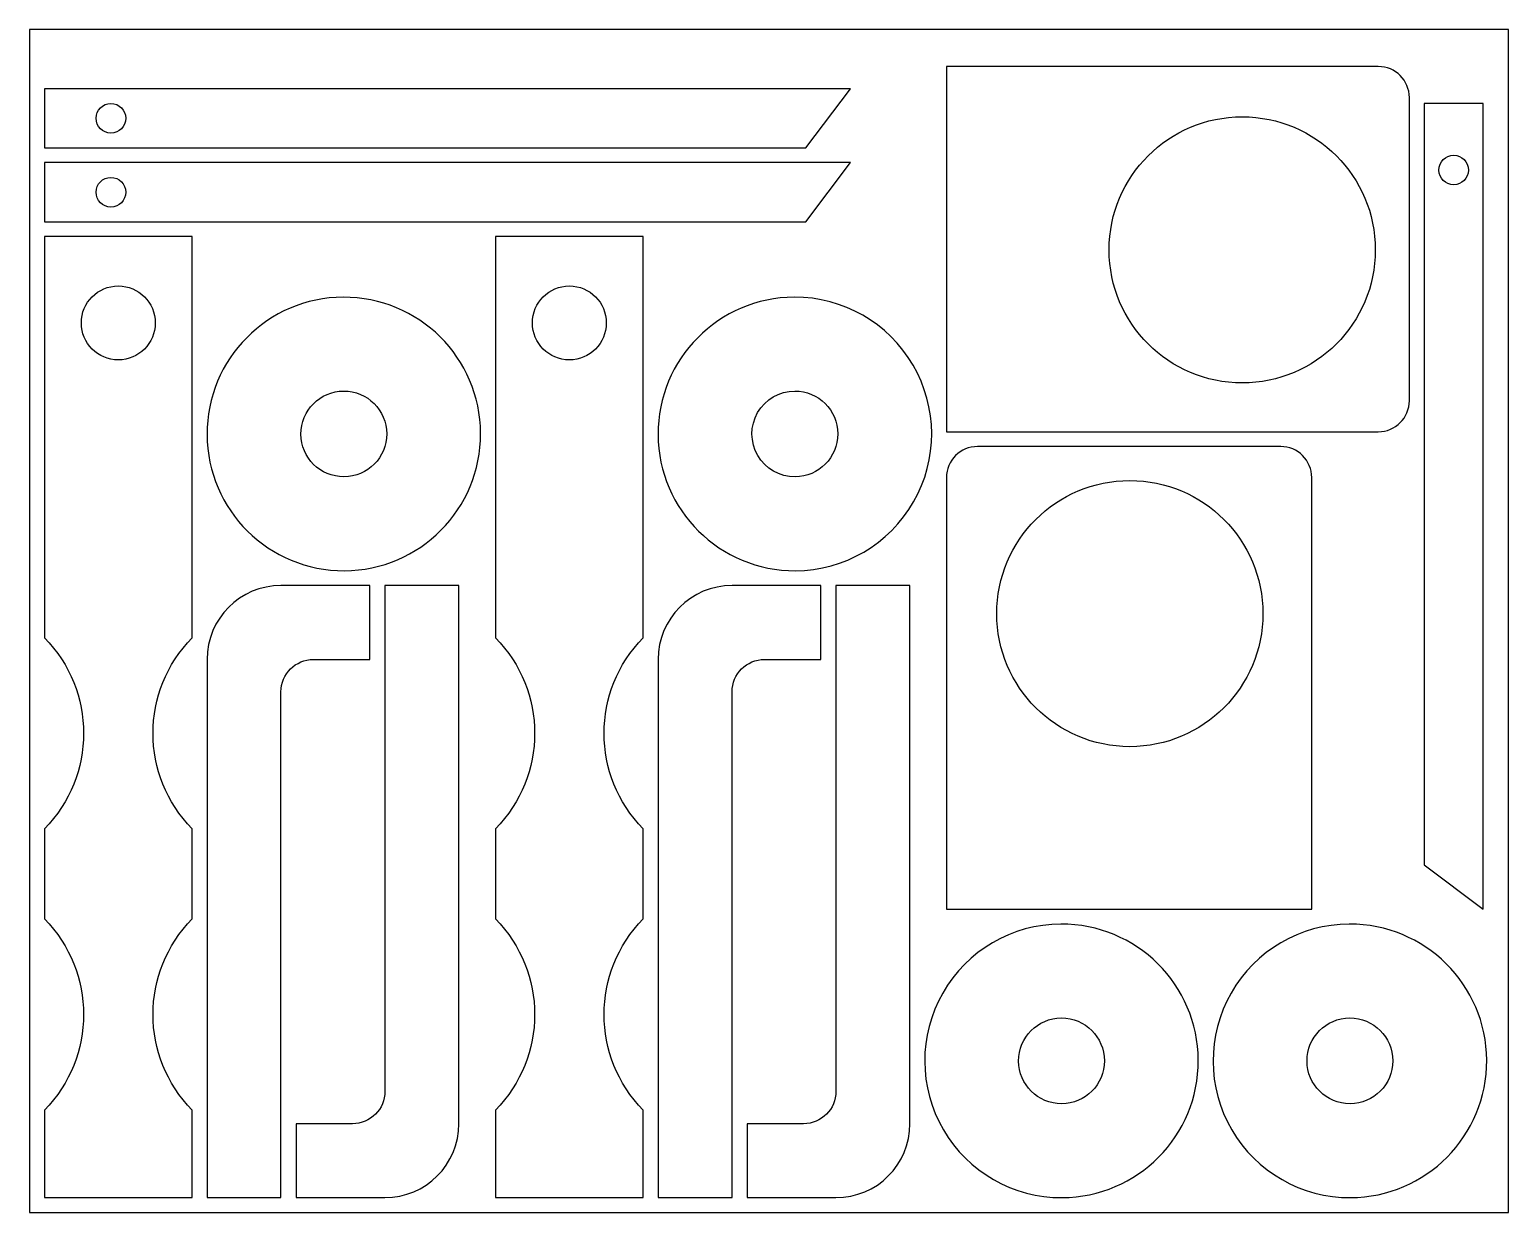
# Model space of a CAD drawing. Header units: metres. Extents: x 0 to 1000, y 0 to 800.
import ezdxf

# ---------------------------------------------------------------- set-up
doc = ezdxf.new("R2010")
doc.units = ezdxf.units.M

msp = doc.modelspace()

# ---------------------------------------------------------------- linework, layer by layer
for points in [[(0, 0), (1000, 0), (1000, 800), (0, 800)], [(555, 760), (10, 760), (10, 720), (525, 720)], [(983, 205), (983, 750), (943, 750), (943, 235)], [(555, 710), (10, 710), (10, 670), (525, 670)]]:
    msp.add_lwpolyline(points, close=True)
for points in [[(620, 775), (620, 528), (912, 528, 0.41421), (933, 549), (933, 754, 0.41421), (912, 775)], [(45, 740, -1), (65, 740, -1)], [(820, 741, -1), (820, 561, -1)], [(963, 715, -1), (963, 695, -1)], [(45, 690, -1), (65, 690, -1)], [(10, 660), (10, 388.7, -0.41037), (10, 259.4), (10, 198.5, -0.41037), (10, 69.2), (10, 10), (110, 10), (110, 69.2, -0.41037), (110, 198.5), (110, 259.4, -0.41037), (110, 388.7), (110, 660)], [(315, 660), (315, 388.7, -0.41037), (315, 259.4), (315, 198.5, -0.41037), (315, 69.2), (315, 10), (415, 10), (415, 69.2, -0.41037), (415, 198.5), (415, 259.4, -0.41037), (415, 388.7), (415, 660)], [(60, 626.6, -1), (60, 576.6, -1)], [(365, 626.6, -1), (365, 576.6, -1)], [(212.1, 619, 1), (212.9, 434, 1)], [(517.1, 619, 1), (517.9, 434, 1)], [(212.4, 555.5, -1), (212.6, 497.5, -1)], [(517.4, 555.5, -1), (517.6, 497.5, -1)], [(620, 205), (867, 205), (867, 497, 0.41421), (846, 518), (641, 518, 0.41421), (620, 497)], [(654, 405, -1), (834, 405, -1)], [(120, 374), (120, 10), (170, 10), (170, 352, -0.41421), (192, 374), (230, 374), (230, 424), (170, 424, 0.41421)], [(290.3, 60), (290.3, 424), (240.3, 424), (240.3, 82, -0.41421), (218.3, 60), (180.3, 60), (180.3, 10), (240.3, 10, 0.41421)], [(425, 374), (425, 10), (475, 10), (475, 352, -0.41421), (497, 374), (535, 374), (535, 424), (475, 424, 0.41421)], [(595.3, 60), (595.3, 424), (545.3, 424), (545.3, 82, -0.41421), (523.3, 60), (485.3, 60), (485.3, 10), (545.3, 10, 0.41421)], [(697.4, 195, 1), (698.2, 10, 1)], [(892.4, 195, 1), (893.2, 10, 1)], [(697.7, 131.5, -1), (697.9, 73.5, -1)], [(892.7, 131.5, -1), (892.9, 73.5, -1)]]:
    msp.add_lwpolyline(points, format="xyb", close=True)

doc.saveas('drawing.dxf')
